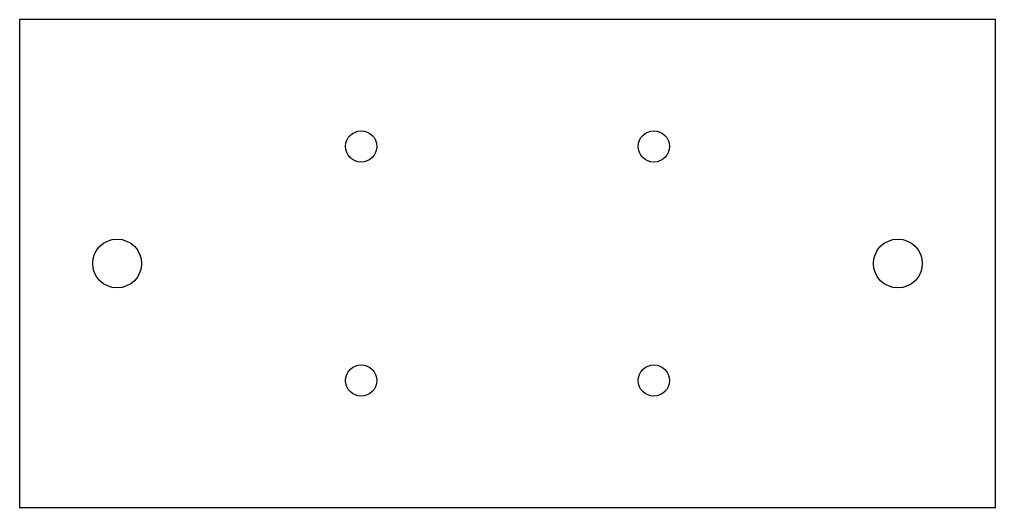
# Model space of a CAD drawing. Header units: millimetres. Extents: x -50 to 50, y -25 to 25.
import ezdxf

# ---------------------------------------------------------------- set-up
doc = ezdxf.new("R2010")
doc.units = ezdxf.units.MM

msp = doc.modelspace()

# ---------------------------------------------------------------- linework, layer by layer
at = {"color": 7, "linetype": 'Continuous', "lineweight": 25}
for p, q in [((50, 25), (-50, 25)), ((-50, 25), (-50, -25)), ((50, -25), (50, 25)), ((-50, -25), (50, -25))]:
    msp.add_line(p, q, dxfattribs=at)
for centre, radius in [((-15, 12), 1.6), ((15, 12), 1.6), ((-40, 0), 2.5), ((40, 0), 2.5), ((-15, -12), 1.6), ((15, -12), 1.6)]:
    msp.add_circle(centre, radius, dxfattribs=at)

doc.saveas('drawing.dxf')
